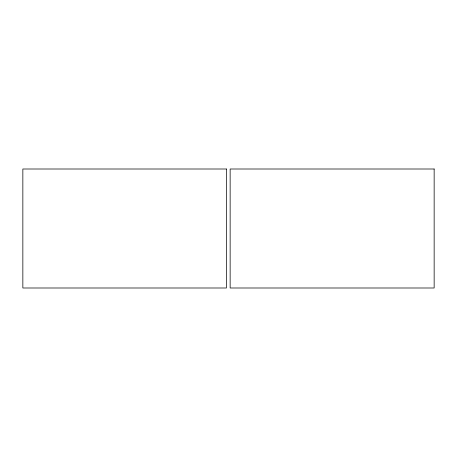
<?xml version="1.0" encoding="UTF-8"?>
<svg xmlns="http://www.w3.org/2000/svg" width="457" height="457" viewBox="0 0 457 457"><rect width="100%" height="100%" fill="white"/><g stroke="black" fill="none" stroke-linecap="round" stroke-linejoin="round"><path stroke-width="0.69" d="M226.426 169.004L22.85 169.004L22.85 287.996L226.426 287.996L226.426 169.004M434.15 169.004L230.145 169.004L230.145 287.996L434.15 287.996L434.15 169.004"/></g></svg>
